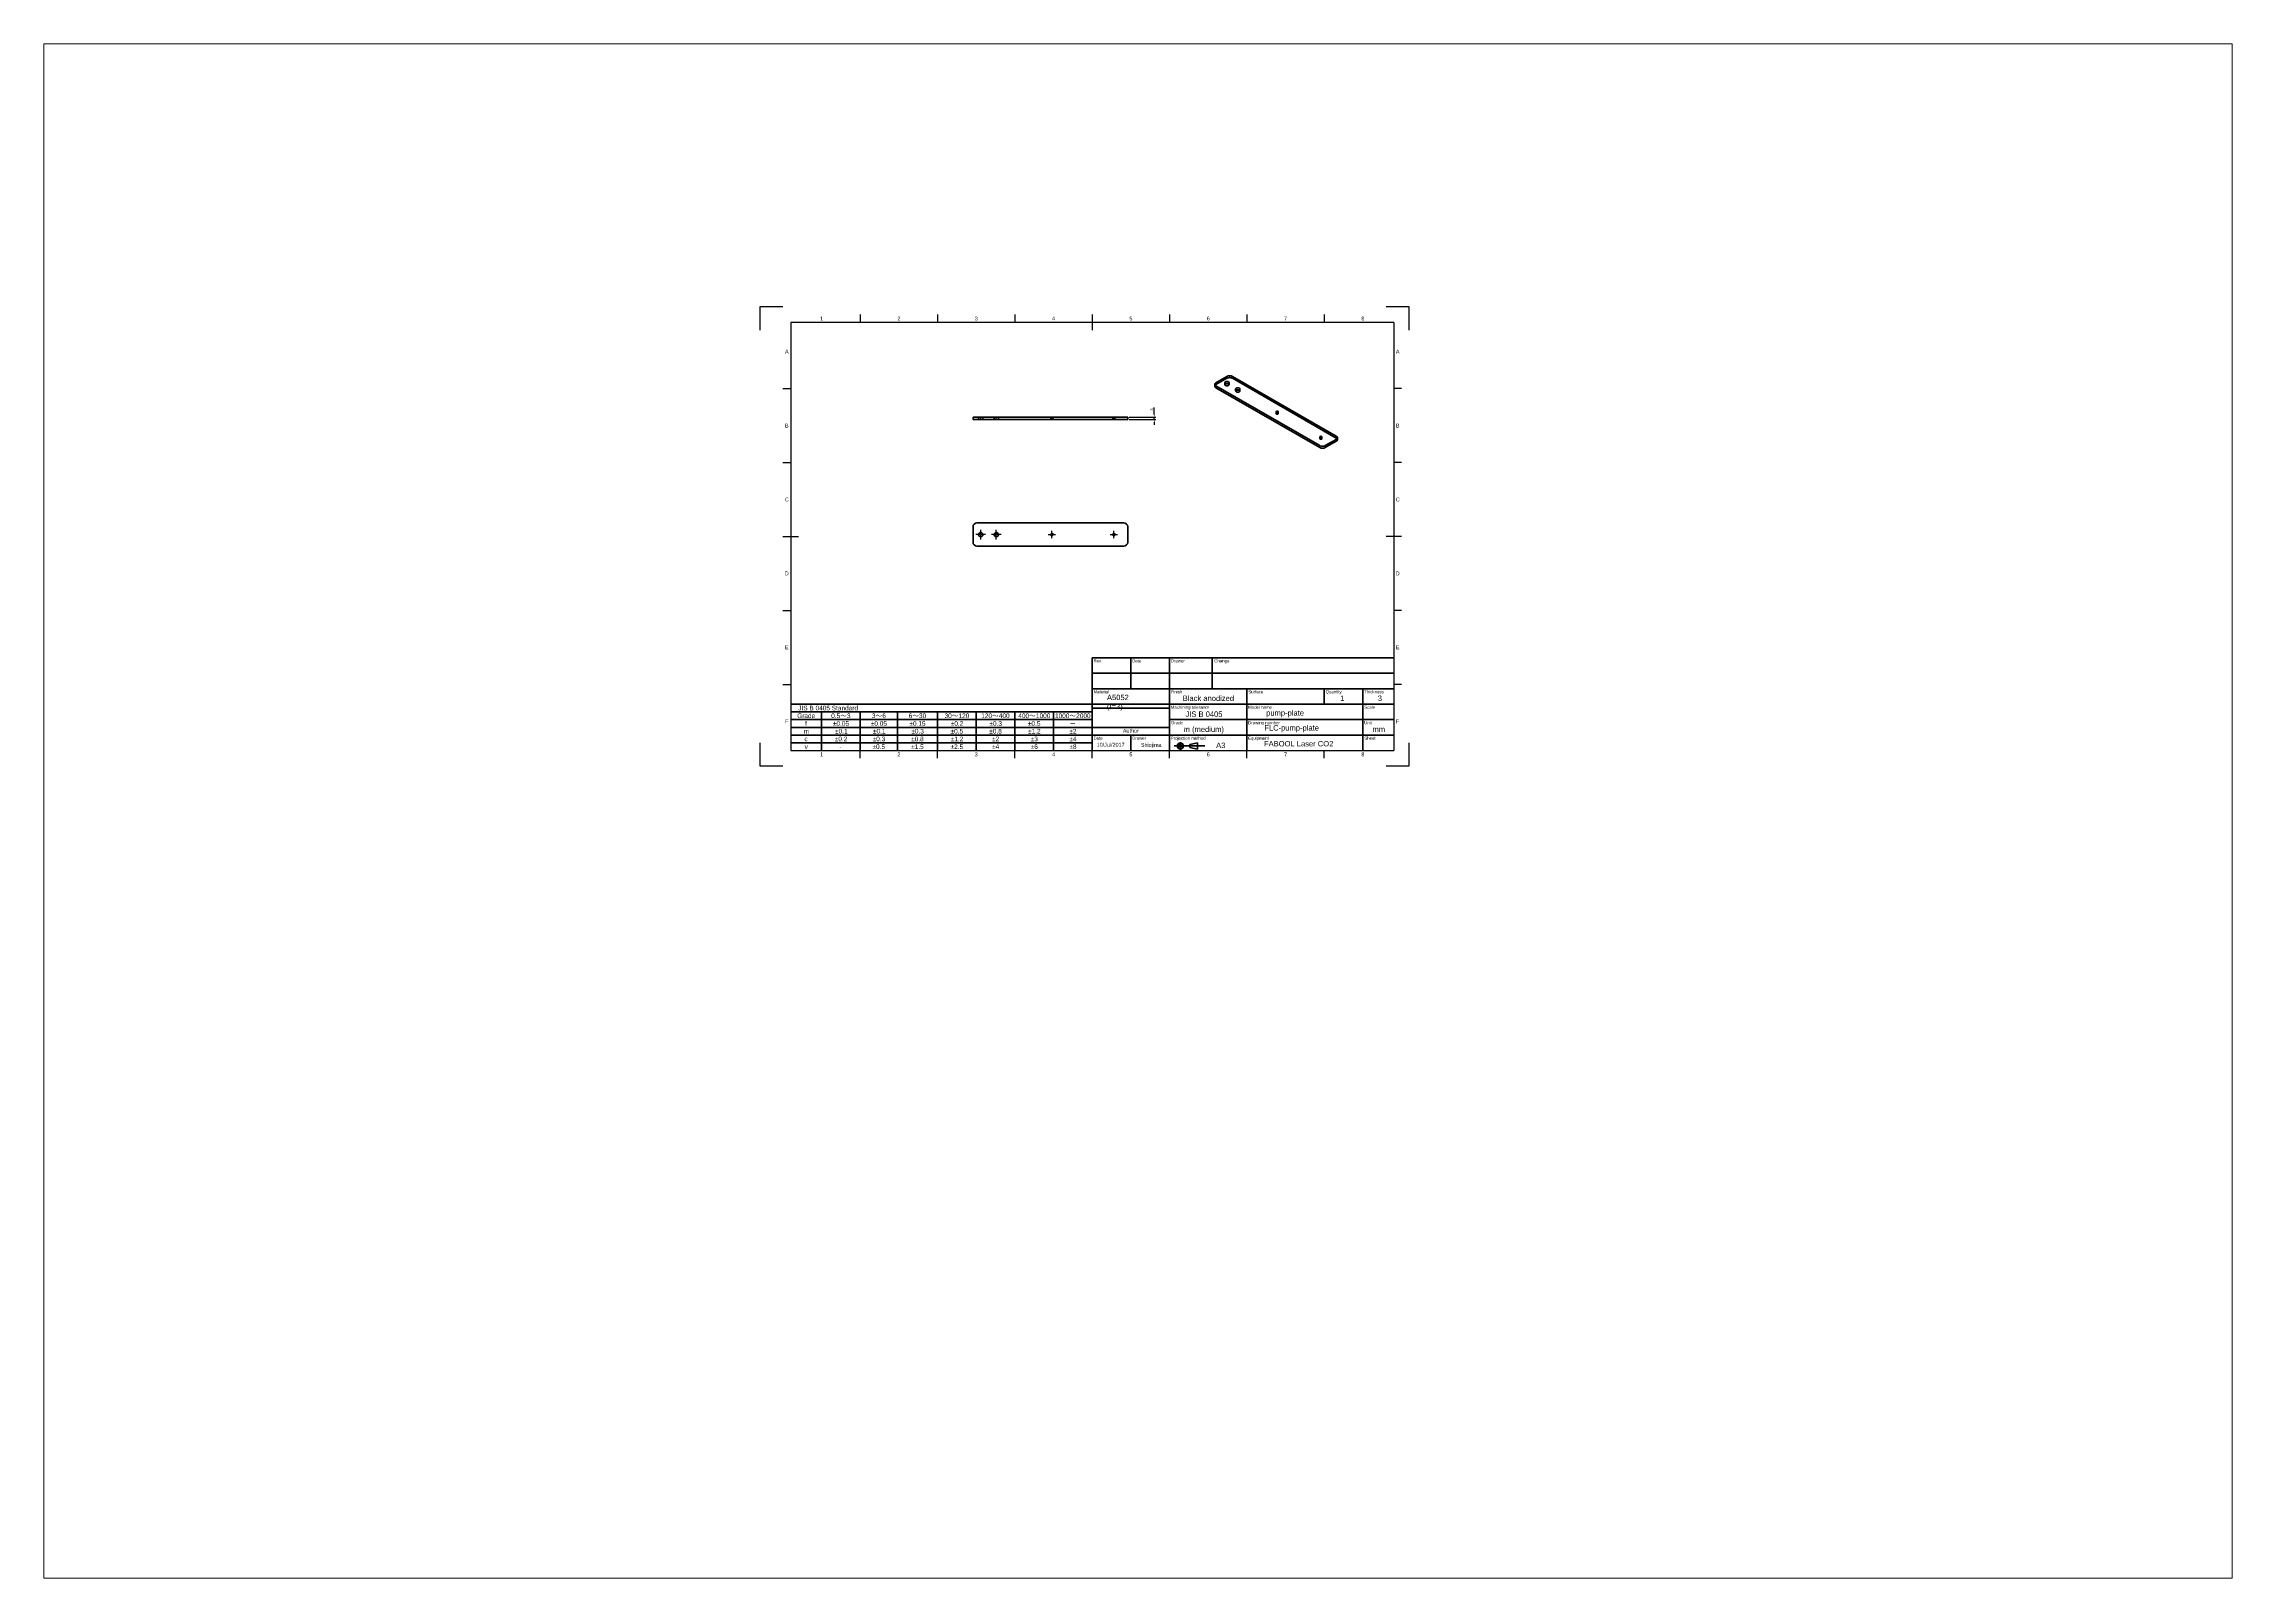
# Paper-space layout 'レイアウト2' of a CAD drawing. Header units: millimetres. Extents: x 29 to 259, y 20 to 181.
# The model-space entities are those that its viewports show. They can reach past a viewport. Long polylines and large blocks are cut down to what shows.
import ezdxf
from ezdxf.enums import TextEntityAlignment as Align

# ---------------------------------------------------------------- set-up
doc = ezdxf.new("R2010")
doc.units = ezdxf.units.MM
for name, pattern in [('CENTER', [50.8, 31.75, -6.35, 6.35, -6.35]), ('CENTER2', [28.575, 19.05, -3.175, 3.175, -3.175]), ('HIDDEN2', [4.7625, 3.175, -1.5875])]:
    doc.linetypes.add(name, pattern=pattern)
for name, color, linetype, lineweight in [('Annotations', 7, 'Continuous', 25), ('Border', 7, 'Continuous', 25), ('Center Lines', 7, 'CENTER2', 25), ('TitleBlock', 7, 'Continuous', 35), ('可視', 7, 'Continuous', 50), ('狭い可視', 7, 'Continuous', 35), ('狭い隠線', 7, 'HIDDEN2', 25), ('隠線処理', 7, 'HIDDEN2', 35)]:
    doc.layers.add(name, color=color, linetype=linetype, lineweight=lineweight)
doc.styles.add('FusionTitle', font='ARIALUNI.TTF')
doc.styles.get("Standard").update_dxf_attribs({"font": 'arial.ttf'})
doc.dimstyles.new('ISO-25', dxfattribs={"dimtxt": 3.5, "dimasz": 3.5, "dimexe": 2, "dimexo": 2, "dimgap": 1.5, "dimtad": 1, "dimdsep": 46, "dimtxsty": 'Standard', "dimcen": 0, "dimclrd": 256, "dimclre": 256, "dimclrt": 256, "dimazin": 3, "dimtp": 0.1, "dimtm": 0.1, "dimtfac": 0.714, "dimtmove": 0, "dimatfit": 3, "dimfxl": 1, "dimarcsym": 0})

# ---------------------------------------------------------------- blocks, each defined once
blk = doc.blocks.new('CustomObjectsInViewport7_0')
at = {"layer": '可視', "extrusion": (-0.707107, -0.407196, 0.578093)}
for p, q in [((588.6, 491.4), (588.6, 493.9)), ((604.2, 504.1), (590, 495.9)), ((590, 491.8), (724.4, 414.5)), ((724.4, 412), (590, 489.4)), ((745.6, 426.7), (611.2, 504.1)), ((747, 422.2), (747, 424.7)), ((731.4, 414.5), (745.6, 422.6)), ((745.6, 420.2), (731.4, 412))]:
    blk.add_line(p, q, dxfattribs=at)
at = {"layer": '可視'}
for centre, major_axis, start_param, end_param in [((593.6, 493.9), (-5, 0), -0.785398, 0.785398), ((593.6, 491.4), (-5, 0), 0, 0.785398), ((607.7, 502), (-5, 0), 3.926991, 5.497787), ((669.2, 458.4), (-1.26, 0), -0.785398, 5.497787), ((725.8, 425.9), (-1.26, 0), -0.785398, 5.497787), ((742, 424.7), (-5, 0), 2.356194, 3.926991), ((727.9, 416.5), (-5, 0), 0.785398, 2.356194), ((727.9, 414.1), (-5, 0), 0.785398, 2.356194), ((742, 422.2), (-5, 0), 2.356194, 3.141593)]:
    blk.add_ellipse(centre, major_axis=major_axis, ratio=0.575862, start_param=start_param, end_param=end_param, dxfattribs=at)
at = {"layer": '可視', "extrusion": (-5.55112e-17, 2.498e-16, -1)}
for centre in [(604.2, 495.9), (618.3, 487.8)]:
    blk.add_ellipse(centre, major_axis=(-2.75, 0), ratio=0.575862, start_param=-2.356194, end_param=3.926991, dxfattribs=at)
at = {"layer": '可視', "extrusion": (5.55112e-17, 2.77556e-16, -1)}
blk.add_ellipse((604.2, 493.5), major_axis=(-2.75, 0), ratio=0.575862, start_param=0.885732, end_param=2.255861, dxfattribs=at)
at = {"layer": '可視', "extrusion": (4.93192e-30, 8.32667e-17, -1)}
blk.add_ellipse((618.3, 485.3), major_axis=(-2.75, 0), ratio=0.575862, start_param=0.885732, end_param=2.255861, dxfattribs=at)
at = {"layer": '狭い可視', "extrusion": (-0.707107, -0.407196, 0.578093)}
for p, q in [((590, 489.4), (590, 491.8)), ((724.4, 412), (724.4, 414.5)), ((731.4, 412), (731.4, 414.5)), ((745.6, 420.2), (745.6, 422.6))]:
    blk.add_line(p, q, dxfattribs=at)
at = {"layer": '狭い隠線', "extrusion": (-0.707107, -0.407196, 0.578093)}
for p, q in [((590, 493.5), (590, 495.9)), ((604.2, 501.6), (604.2, 504.1)), ((611.2, 501.6), (611.2, 504.1)), ((745.6, 424.2), (745.6, 426.7))]:
    blk.add_line(p, q, dxfattribs=at)
at = {"layer": '隠線処理', "extrusion": (-0.707107, -0.407196, 0.578093)}
for p, q in [((590, 493.5), (604.2, 501.6)), ((601.4, 493.5), (601.4, 495.9)), ((606.9, 493.5), (606.9, 495.9)), ((611.2, 501.6), (745.6, 424.2)), ((615.5, 485.3), (615.5, 487.8)), ((621, 485.3), (621, 487.8)), ((667.9, 456), (667.9, 458.4)), ((670.5, 456), (670.5, 458.4)), ((724.5, 423.4), (724.5, 425.9)), ((727, 423.4), (727, 425.9))]:
    blk.add_line(p, q, dxfattribs=at)
at = {"layer": '隠線処理'}
for centre, major_axis, start_param, end_param in [((593.6, 491.4), (-5, 0), -0.785398, 0), ((607.7, 499.6), (-5, 0), 3.926991, 5.497787), ((669.2, 456), (-1.26, 0), -0.785398, 5.497787), ((725.8, 423.4), (-1.26, 0), -0.785398, 5.497787), ((742, 422.2), (-5, 0), 3.141593, 3.926991)]:
    blk.add_ellipse(centre, major_axis=major_axis, ratio=0.575862, start_param=start_param, end_param=end_param, dxfattribs=at)
at = {"layer": '隠線処理', "extrusion": (-5.55112e-17, 1.38778e-16, -1)}
blk.add_ellipse((604.2, 493.5), major_axis=(-2.75, 0), ratio=0.575862, start_param=2.255861, end_param=7.168917, dxfattribs=at)
at = {"layer": '隠線処理', "extrusion": (-1.11022e-16, 8.32667e-17, -1)}
blk.add_ellipse((618.3, 485.3), major_axis=(-2.75, 0), ratio=0.575862, start_param=2.255861, end_param=7.168917, dxfattribs=at)
blk = doc.blocks.new('NEW BLOCK3')
for p, q in [((215, 70), (410, 70)), ((215, 70), (215, 10)), ((215, 60), (410, 60)), ((240, 50), (240, 70)), ((265, 50), (265, 70)), ((292.5, 70), (292.5, 50)), ((215, 50), (410, 50)), ((265, 40), (265, 50)), ((315, 40), (315, 50)), ((365, 40), (365, 50)), ((390, 40), (390, 50)), ((215, 40), (410, 40)), ((265, 10), (265, 40)), ((265, 30), (410, 30)), ((315, 10), (315, 40)), ((390, 10), (390, 40)), ((215, 20), (410, 20)), ((240, 10), (240, 20)), ((278, 13.9), (283, 14.9)), ((283, 14.9), (283, 10.9)), ((278, 11.9), (278, 13.9)), ((283, 10.9), (278, 11.9))]:
    blk.add_line(p, q)
at = {"transparency": 33554687}
for p, q in [((215, 40), (20, 40)), ((20, 35), (215, 35)), ((215, 30), (20, 30)), ((40, 10), (40, 35)), ((65, 10), (65, 35)), ((89, 10), (89, 35)), ((115, 10), (115, 35)), ((140, 10), (140, 35)), ((165, 10), (165, 35)), ((190, 10), (190, 35)), ((20, 25), (215, 25)), ((215, 20), (20, 20)), ((20, 15), (215, 15))]:
    blk.add_line(p, q, dxfattribs=at)
at = {"linetype": 'CENTER', "transparency": 33554687}
blk.add_line((215, 37.5), (265, 37.5), dxfattribs=at)
at = {"linetype": 'CENTER'}
blk.add_line((215, 25), (265, 25), dxfattribs=at)
at = {"linetype": 'CENTER2', "ltscale": 0.1}
for p, q in [((272, 10.5), (272, 15.5)), ((268, 13), (287.7, 13))]:
    blk.add_line(p, q, dxfattribs=at)
for radius in [2, 1]:
    blk.add_circle((272, 13), radius)
at = {"layer": 'Border', "transparency": 33554687}
for p, q in [((0, 297), (0, 282)), ((15, 297), (0, 297)), ((0, 297), (0, 282)), ((15, 297), (0, 297)), ((15, 297), (0, 297)), ((0, 297), (0, 282)), ((410, 287), (20, 287)), ((20, 287), (20, 10)), ((410, 287), (20, 287)), ((20, 287), (20, 10)), ((410, 287), (20, 287)), ((20, 287), (20, 10)), ((65, 292), (65, 287)), ((65, 292), (65, 287)), ((65, 292), (65, 287)), ((115, 292), (115, 287)), ((115, 292), (115, 287)), ((115, 292), (115, 287)), ((165, 292), (165, 287)), ((165, 292), (165, 287)), ((165, 292), (165, 287)), ((215, 292), (215, 282)), ((215, 292), (215, 282)), ((215, 292), (215, 282)), ((265, 292), (265, 287)), ((265, 292), (265, 287)), ((265, 292), (265, 287)), ((315, 292), (315, 287)), ((315, 292), (315, 287)), ((315, 292), (315, 287)), ((365, 292), (365, 287)), ((365, 292), (365, 287)), ((365, 292), (365, 287)), ((420, 297), (405, 297)), ((420, 297), (405, 297)), ((420, 297), (405, 297)), ((410, 287), (410, 10)), ((410, 287), (410, 10)), ((410, 287), (410, 10)), ((420, 282), (420, 297)), ((420, 282), (420, 297)), ((420, 282), (420, 297)), ((15, 244.2), (20, 244.2)), ((15, 244.2), (20, 244.2)), ((15, 244.2), (20, 244.2)), ((415, 244.2), (410, 244.2)), ((415, 244.2), (410, 244.2)), ((415, 244.2), (410, 244.2)), ((15, 196.3), (20, 196.3)), ((15, 196.3), (20, 196.3)), ((15, 196.3), (20, 196.3)), ((415, 196.3), (410, 196.3)), ((415, 196.3), (410, 196.3)), ((415, 196.3), (410, 196.3)), ((15, 148.5), (25, 148.5)), ((15, 148.5), (25, 148.5)), ((15, 148.5), (25, 148.5)), ((415, 148.5), (405, 148.5)), ((415, 148.5), (405, 148.5)), ((415, 148.5), (405, 148.5)), ((15, 100.7), (20, 100.7)), ((15, 100.7), (20, 100.7)), ((15, 100.7), (20, 100.7)), ((415, 100.7), (410, 100.7)), ((415, 100.7), (410, 100.7)), ((415, 100.7), (410, 100.7)), ((15, 52.8), (20, 52.8)), ((15, 52.8), (20, 52.8)), ((15, 52.8), (20, 52.8)), ((415, 52.8), (410, 52.8)), ((415, 52.8), (410, 52.8)), ((415, 52.8), (410, 52.8)), ((0, 15), (0, 0)), ((0, 15), (0, 0)), ((0, 15), (0, 0)), ((215, 5), (215, 15)), ((215, 5), (215, 15)), ((215, 5), (215, 15)), ((420, 0), (420, 15)), ((420, 0), (420, 15)), ((420, 0), (420, 15)), ((0, 0), (15, 0)), ((0, 0), (15, 0)), ((0, 0), (15, 0)), ((20, 10), (410, 10)), ((20, 10), (410, 10)), ((20, 10), (410, 10)), ((65, 5), (65, 10)), ((65, 5), (65, 10)), ((65, 5), (65, 10)), ((115, 5), (115, 10)), ((115, 5), (115, 10)), ((115, 5), (115, 10)), ((165, 5), (165, 10)), ((165, 5), (165, 10)), ((165, 5), (165, 10)), ((265, 5), (265, 10)), ((265, 5), (265, 10)), ((265, 5), (265, 10)), ((315, 5), (315, 10)), ((315, 5), (315, 10)), ((315, 5), (315, 10)), ((365, 5), (365, 10)), ((365, 5), (365, 10)), ((365, 5), (365, 10)), ((405, 0), (420, 0)), ((405, 0), (420, 0)), ((405, 0), (420, 0))]:
    blk.add_line(p, q, dxfattribs=at)
at = {"transparency": 33554687}
for s, height, p in [('Rev.', 2, (215.8, 67)), ('Date', 2, (240.8, 67)), ('Drawer', 2, (265.8, 67)), ('Change', 2, (293.9, 67)), ('Material', 2, (215.8, 47)), ('Finish', 2, (265.8, 47)), ('Surface', 2, (315.9, 47)), ('Quantity', 2, (365.9, 47)), ('Thickness', 2, (390.9, 47)), ('Grade', 3, (24.2, 31)), ('JIS B 0405 Standard', 3, (24.9, 36)), ('f', 3, (29.3, 26)), ('0.5', 3, (46.2, 31)), ('±0.05', 3, (47.3, 26)), ('～', 3, (52.1, 31)), ('3', 3, (56.4, 31)), ('±0.05', 3, (71.8, 26)), ('3', 3, (72.5, 31)), ('～', 3, (74.8, 31)), ('6', 3, (79.2, 31)), ('6', 3, (96.3, 31)), ('±0.15', 3, (96.8, 26)), ('～', 3, (98.7, 31)), ('30', 3, (103, 31)), ('30', 3, (119.5, 31)), ('±0.2', 3, (123.5, 26)), ('～', 3, (124.2, 31)), ('120', 3, (128.5, 31)), ('120', 3, (143.2, 31)), ('±0.3', 3, (148.5, 26)), ('～', 3, (150.2, 31)), ('400', 3, (154.6, 31)), ('400', 3, (167.2, 31)), ('±0.5', 3, (173.4, 26)), ('～', 3, (174.2, 31)), ('1000', 3, (178.6, 31)), ('1000', 3, (190.9, 31)), ('～', 3, (200.2, 31)), ('2000', 3, (204.6, 31)), ('Machining tolerance', 2, (265.8, 37)), ('Grade', 2, (265.9, 27)), ('JIS B 0405', 3.5, (275.3, 31.8)), ('Model name', 2, (315.8, 37)), ('Drawing number', 2, (315.8, 27)), ('Scale', 2, (390.9, 37)), ('Unit', 2, (390.8, 27)), ('m', 3, (28.3, 21)), ('c', 3, (28.9, 16)), ('±0.2', 3, (48.5, 16)), ('±0.1', 3, (48.7, 21)), ('±0.3', 3, (73, 16)), ('±0.1', 3, (73.2, 21)), ('±0.3', 3, (98, 21)), ('±0.8', 3, (97.9, 16)), ('±0.5', 3, (123.4, 21)), ('±1.2', 3, (123.5, 16)), ('±0.8', 3, (148.4, 21)), ('±2', 3, (150.2, 16)), ('±1.2', 3, (173.5, 21)), ('±3', 3, (175.2, 16)), ('±2', 3, (200.2, 21)), ('±4', 3, (200.2, 16)), ('－', 3, (200.3, 26)), ('Date', 2, (215.8, 17)), ('Author', 2.5, (234.8, 21.5)), ('Drawer', 2, (240.8, 17)), ('Projection method', 2, (265.8, 17)), ('m (medium)', 3.5, (274.1, 22)), ('A3', 3.5, (295.1, 11.6)), ('Equipment', 2, (315.8, 17)), ('Sheet', 2, (390.9, 17)), ('mm', 3.5, (396.2, 22)), ('v', 3, (29, 11)), ('-', 3, (51.4, 11)), ('±0.5', 3, (72.9, 11)), ('±1.5', 3, (97.9, 11)), ('±2.5', 3, (123.4, 11)), ('±4', 3, (150.2, 11)), ('±6', 3, (175.2, 11)), ('±8', 3, (200.2, 11))]:
    blk.add_text(s, height=height, dxfattribs=at).set_placement(p)
at = {"layer": 'Border', "transparency": 33554687, "style": 'FusionTitle'}
for s, p in [('1', (40, 289.5)), ('1', (40, 289.5)), ('1', (40, 289.5)), ('2', (90, 289.5)), ('2', (90, 289.5)), ('2', (90, 289.5)), ('3', (140, 289.5)), ('3', (140, 289.5)), ('3', (140, 289.5)), ('4', (190, 289.5)), ('4', (190, 289.5)), ('4', (190, 289.5)), ('5', (240, 289.5)), ('5', (240, 289.5)), ('5', (240, 289.5)), ('6', (290, 289.5)), ('6', (290, 289.5)), ('6', (290, 289.5)), ('7', (340, 289.5)), ('7', (340, 289.5)), ('7', (340, 289.5)), ('8', (390, 289.5)), ('8', (390, 289.5)), ('8', (390, 289.5)), ('A', (17.5, 268.1)), ('A', (17.5, 268.1)), ('A', (17.5, 268.1)), ('A', (412.5, 268.1)), ('A', (412.5, 268.1)), ('A', (412.5, 268.1)), ('B', (17.5, 220.2)), ('B', (17.5, 220.2)), ('B', (17.5, 220.2)), ('B', (412.5, 220.2)), ('B', (412.5, 220.2)), ('B', (412.5, 220.2)), ('C', (17.5, 172.4)), ('C', (17.5, 172.4)), ('C', (17.5, 172.4)), ('C', (412.5, 172.4)), ('C', (412.5, 172.4)), ('C', (412.5, 172.4)), ('D', (17.5, 124.6)), ('D', (17.5, 124.6)), ('D', (17.5, 124.6)), ('D', (412.5, 124.6)), ('D', (412.5, 124.6)), ('D', (412.5, 124.6)), ('E', (17.5, 76.8)), ('E', (17.5, 76.8)), ('E', (17.5, 76.8)), ('E', (412.5, 76.8)), ('E', (412.5, 76.8)), ('E', (412.5, 76.8)), ('F', (17.5, 28.9)), ('F', (17.5, 28.9)), ('F', (17.5, 28.9)), ('F', (412.5, 28.9)), ('F', (412.5, 28.9)), ('F', (412.5, 28.9)), ('1', (40, 7.5)), ('1', (40, 7.5)), ('1', (40, 7.5)), ('2', (90, 7.5)), ('2', (90, 7.5)), ('2', (90, 7.5)), ('3', (140, 7.5)), ('3', (140, 7.5)), ('3', (140, 7.5)), ('4', (190, 7.5)), ('4', (190, 7.5)), ('4', (190, 7.5)), ('5', (240, 7.5)), ('5', (240, 7.5)), ('5', (240, 7.5)), ('6', (290, 7.5)), ('6', (290, 7.5)), ('6', (290, 7.5)), ('7', (340, 7.5)), ('7', (340, 7.5)), ('7', (340, 7.5)), ('8', (390, 7.5)), ('8', (390, 7.5)), ('8', (390, 7.5))]:
    blk.add_text(s, height=2.5, dxfattribs=at).set_placement(p, align=Align.MIDDLE)
blk = doc.blocks.new('*D13')
at = {"lineweight": -2, "transparency": 16777216}
for p, q in [((510.2, 455), (510.2, 463.8)), ((477.8, 451.5), (512.2, 451.5)), ((477.8, 448.5), (512.2, 448.5)), ((510.2, 448.5), (510.2, 451.5)), ((510.2, 445), (510.2, 441.5))]:
    blk.add_line(p, q, dxfattribs=at)
at = {"transparency": 16777216}
for points in [[(509.7, 455), (510.8, 455), (510.2, 451.5)], [(509.7, 445), (510.8, 445), (510.2, 448.5)]]:
    blk.add_solid(points, dxfattribs=at)
at = {"layer": 'Defpoints', "color": 0, "transparency": 16777216}
for p in [(475.8, 451.5), (475.8, 448.5), (510.2, 451.5)]:
    blk.add_point(p, dxfattribs=at)
at = {"transparency": 16777216, "insert": (507, 461.2), "char_height": 3.5, "attachment_point": 5, "rotation": 90}
blk.add_mtext('3', dxfattribs=at)

msp = doc.modelspace()

# ---------------------------------------------------------------- linework, layer by layer
at = {"linetype": 'CENTER2'}
for p, q in [((285.836, 448.388), (285.836, 451.628)), ((305.836, 448.388), (305.836, 451.628)), ((377.836, 448.388), (377.836, 451.628)), ((457.836, 448.388), (457.836, 451.628))]:
    msp.add_line(p, q, dxfattribs=at)
at = {"layer": 'Center Lines', "extrusion": (0, 0, -1)}
for p, q in [((284.249, 299.485), (279.586, 299.485)), ((285.836, 301.073), (285.836, 305.735)), ((285.836, 293.235), (285.836, 297.898)), ((292.086, 299.485), (287.424, 299.485)), ((304.249, 299.485), (299.586, 299.485)), ((305.836, 301.073), (305.836, 305.735)), ((305.836, 293.235), (305.836, 297.898)), ((312.086, 299.485), (307.424, 299.485))]:
    msp.add_line(p, q, dxfattribs=at)
at = {"layer": 'Center Lines', "linetype": 'Continuous', "extrusion": (0, 0, -1)}
for p, q in [((287.424, 299.485), (284.249, 299.485)), ((285.836, 297.898), (285.836, 301.073)), ((307.424, 299.485), (304.249, 299.485)), ((305.836, 297.898), (305.836, 301.073))]:
    msp.add_line(p, q, dxfattribs=at)
at = {"layer": 'Center Lines'}
for p, q in [((373.072, 299.485), (376.249, 299.485)), ((377.836, 301.073), (377.836, 304.25)), ((377.836, 294.721), (377.836, 297.898)), ((379.424, 299.485), (382.601, 299.485)), ((453.072, 299.485), (456.249, 299.485)), ((457.836, 301.073), (457.836, 304.25)), ((457.836, 294.721), (457.836, 297.898)), ((459.424, 299.485), (462.601, 299.485))]:
    msp.add_line(p, q, dxfattribs=at)
at = {"layer": 'Center Lines', "linetype": 'Continuous'}
for p, q in [((376.249, 299.485), (379.424, 299.485)), ((377.836, 297.898), (377.836, 301.073)), ((456.249, 299.485), (459.424, 299.485)), ((457.836, 297.898), (457.836, 301.073))]:
    msp.add_line(p, q, dxfattribs=at)
at = {"layer": '可視'}
for p, q in [((280.836, 451.508), (275.836, 451.508)), ((275.836, 448.508), (275.836, 451.508)), ((280.836, 448.508), (275.836, 448.508)), ((280.836, 451.508), (470.836, 451.508)), ((470.836, 448.508), (280.836, 448.508)), ((475.836, 451.508), (470.836, 451.508)), ((475.836, 448.508), (470.836, 448.508)), ((475.836, 448.508), (475.836, 451.508))]:
    msp.add_line(p, q, dxfattribs=at)
at = {"layer": '可視', "extrusion": (-1.22465e-16, -1, 2.96652e-13)}
for p, q in [((470.836, 314.485), (280.836, 314.485)), ((275.836, 309.485), (275.836, 289.485)), ((280.836, 284.485), (470.836, 284.485)), ((475.836, 289.485), (475.836, 309.485))]:
    msp.add_line(p, q, dxfattribs=at)
at = {"layer": '可視', "extrusion": (0, 0, -1)}
for centre in [(-285.836, 299.485), (-305.836, 299.485)]:
    msp.add_circle(centre, 2.75, dxfattribs=at)
at = {"layer": '可視'}
for centre in [(377.836, 299.485), (457.836, 299.485)]:
    msp.add_circle(centre, 1.264, dxfattribs=at)
for centre, start, end in [((280.836, 309.485), 90, 180), ((470.836, 309.485), 0, 90), ((280.836, 289.485), 180, 270), ((470.836, 289.485), 270, 0)]:
    msp.add_arc(centre, 5, start, end, dxfattribs=at)
at = {"layer": '狭い可視', "extrusion": (1.2749e-40, 0, -1)}
for centre in [(-377.836, 299.485), (-457.836, 299.485)]:
    msp.add_arc(centre, 1.543, 100, 10, dxfattribs=at)
at = {"layer": '狭い隠線'}
for p, q in [((376.293, 451.508), (376.293, 448.508)), ((379.379, 448.508), (379.379, 451.508)), ((456.293, 451.508), (456.293, 448.508)), ((459.379, 448.508), (459.379, 451.508))]:
    msp.add_line(p, q, dxfattribs=at)
at = {"layer": '隠線処理'}
for p, q in [((283.086, 448.508), (283.086, 451.508)), ((288.586, 448.508), (288.586, 451.508)), ((303.086, 448.508), (303.086, 451.508)), ((308.586, 448.508), (308.586, 451.508)), ((376.572, 448.508), (376.572, 451.508)), ((379.101, 448.508), (379.101, 451.508)), ((456.572, 448.508), (456.572, 451.508)), ((459.101, 448.508), (459.101, 451.508))]:
    msp.add_line(p, q, dxfattribs=at)

# ---------------------------------------------------------------- block references
msp.add_blockref('CustomObjectsInViewport7_0', (0, 0))
at = {"layer": 'TitleBlock', "xscale": 2, "yscale": 2, "zscale": 2}
msp.add_blockref('NEW BLOCK3', (0.031, 0.007), dxfattribs=at)

# ---------------------------------------------------------------- texts
at = {"layer": 'Annotations', "attachment_point": 1}
for s, width, insert, char_height in [('A5052 (t=3)', 37.23005, (449.036, 92.255), 7), ('Black anodized', 76.68684, (547.059, 91.134), 7), ('1', 45.11105, (750.585, 91.116), 7), ('3', 10.28234, (799.288, 91.168), 7), ('pump-plate', 106.09997, (654.971, 72.152), 7), ('10/Jul/2017', 247.02046, (435.739, 30.007), 5), ('Shiojima', 24.19882, (492.902, 29.759), 5), ('FABOOL Laser CO2', 107.90976, (652.155, 32.349), 7), ('FLC-pump-plate', 107.65122, (652.557, 52.854), 7)]:
    msp.add_mtext_dynamic_manual_height_columns(s, width=width, gutter_width=22.498, heights=[0], dxfattribs=dict(at, insert=insert, char_height=char_height))

# ---------------------------------------------------------------- dimensions: what is measured, and where the dimension line sits
dim = msp.add_linear_dim(base=(510.247, 451.508), p1=(475.836, 448.508), p2=(475.836, 451.508), angle=90, dimstyle='ISO-25')
dim.commit()
dim.dimension.update_dxf_attribs({"geometry": '*D13', "text_midpoint": (506.959, 461.154)})

psp = doc.layouts.new('レイアウト2')

# ---------------------------------------------------------------- viewports
at = {"layer": '0'}
psp.add_viewport(center=(143.69, 100.81), size=(229.9, 161.29), view_center_point=(489.198, -58.189), view_height=1985.50062, dxfattribs=at)

doc.saveas('drawing.dxf')
